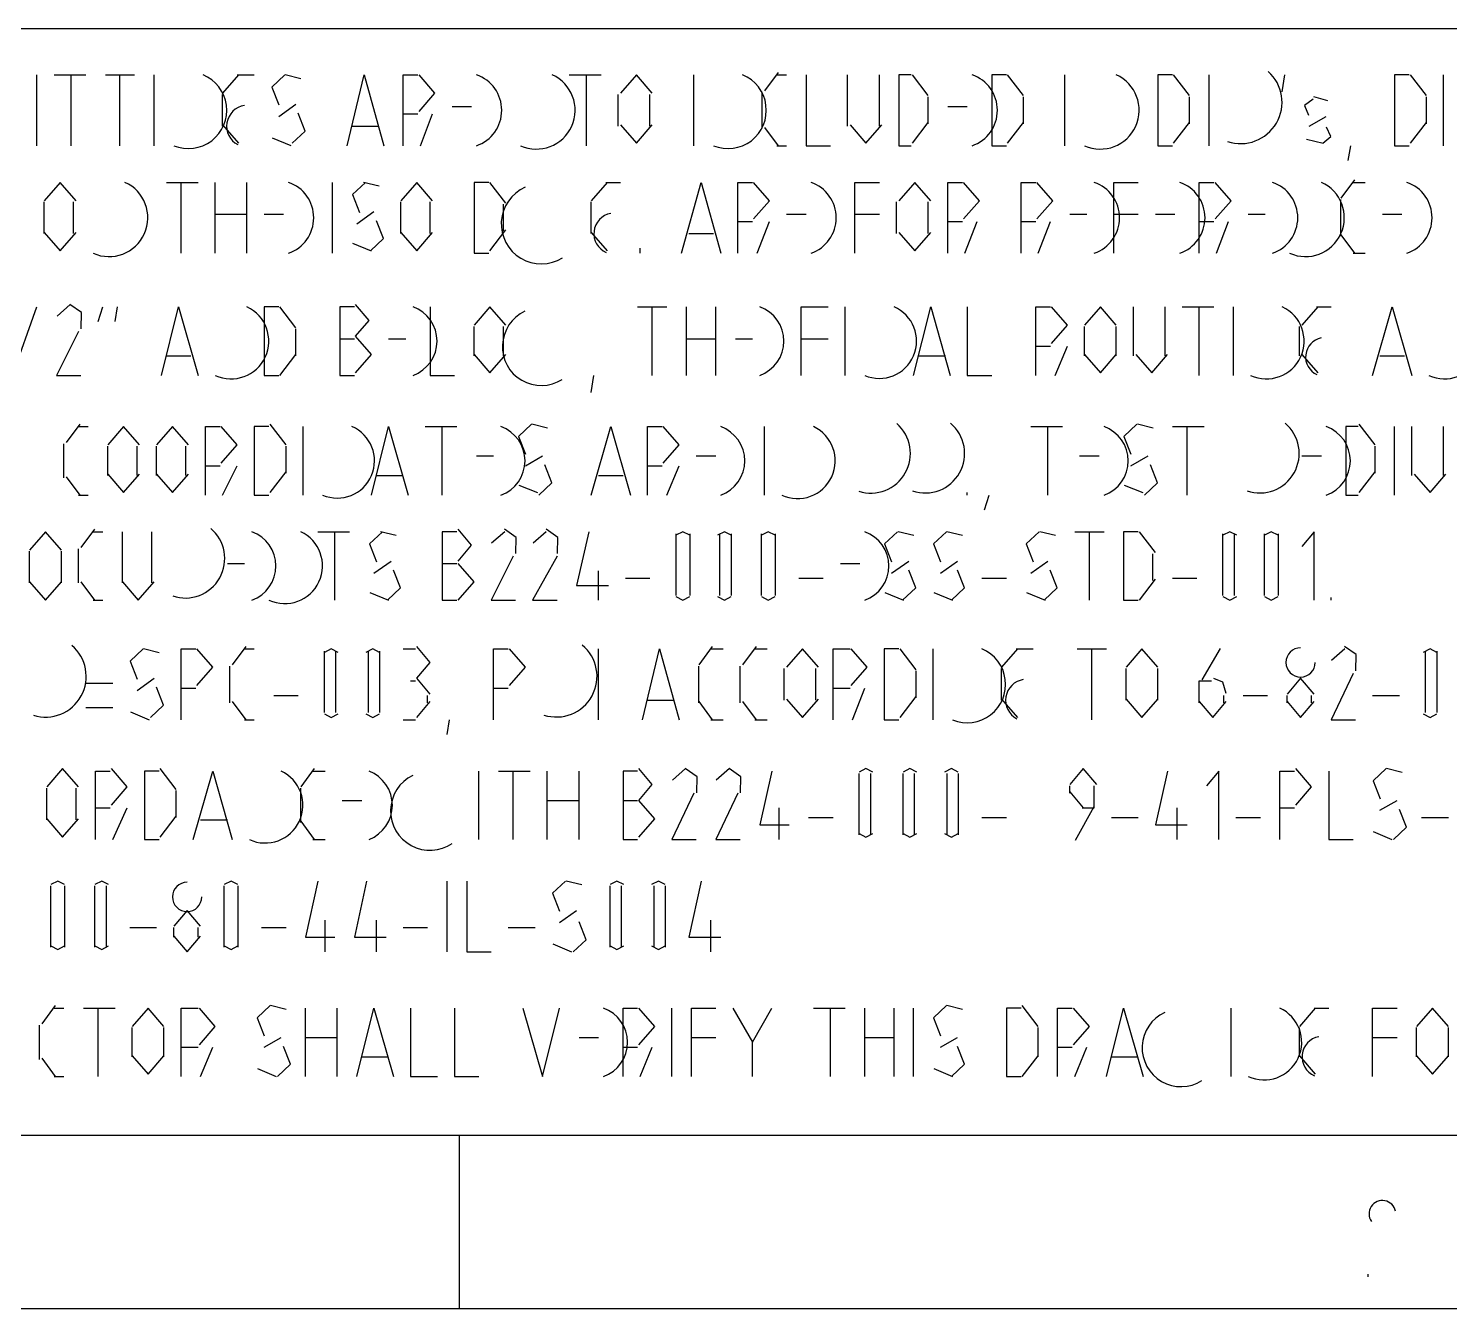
# Model space of a CAD drawing. Header units: millimetres. Extents: x 35 to 1147, y 31 to 824.
# Drawn here: x 118.7 to 188.5, y 31 to 93.9 of the extents above; entities that cross this region are included whole.
import ezdxf

# ---------------------------------------------------------------- set-up
doc = ezdxf.new("R2010")
doc.units = ezdxf.units.MM
for name, color, linetype in [('ARCS', 4, 'Continuous'), ('CURVES', 6, 'Continuous'), ('LINES', 7, 'Continuous'), ('RECTANGLES', 3, 'Continuous')]:
    doc.layers.add(name, color=color, linetype=linetype)

msp = doc.modelspace()

# ---------------------------------------------------------------- linework, layer by layer
at = {"layer": 'ARCS'}
for centre, radius, start, end in [((126.52, 89.86), 1.883, 247.52057, 67.52057), ((140.08, 89.86), 1.841, 289.02561, 70.97439), ((143.62, 89.86), 1.907, 245.85446, 65.85446), ((153.04, 89.86), 1.883, 247.52057, 67.52057), ((164.44, 89.86), 1.841, 289.02561, 70.97439), ((171.34, 89.86), 1.907, 245.85446, 65.85446), ((178.24, 90.25), 2.027, 251.3233, 48.36646), ((129.43, 89.08), 1.029, 98.88066, 242.02053), ((122.62, 84.58), 1.907, 245.85446, 65.85446), ((130.84, 84.58), 1.841, 289.02561, 70.97439), ((143.86, 84.28), 1.964, 113.80594, 302.00538), ((156.52, 84.58), 1.841, 289.02561, 70.97439), ((170.44, 84.58), 1.841, 289.02561, 70.97439), ((174.64, 84.58), 1.841, 289.02561, 70.97439), ((179.2, 84.58), 1.841, 289.02561, 70.97439), ((181.42, 84.58), 1.907, 245.85446, 65.85446), ((185.8, 84.58), 1.841, 289.02561, 70.97439), ((147.46, 83.8), 1.012, 100.61966, 246.37062), ((128.62, 78.52), 1.852, 245.09523, 65.09523), ((136.96, 78.52), 1.784, 289.65382, 70.34618), ((143.86, 78.25), 1.91, 114.77514, 302.55), ((154, 78.52), 1.784, 289.65382, 70.34618), ((160.48, 78.52), 1.828, 246.80141, 66.80141), ((179.5, 78.52), 1.852, 245.09523, 65.09523), ((188.26, 78.52), 1.852, 245.09523, 65.09523), ((182.38, 77.74), 0.956, 101.30993, 244.98311), ((133.84, 72.64), 1.828, 246.80141, 66.80141), ((141.28, 72.64), 1.784, 289.65382, 70.34618), ((152.08, 72.64), 1.784, 289.65382, 70.34618), ((156.46, 72.64), 1.852, 245.09523, 65.09523), ((160.06, 73), 1.944, 252.07208, 49.18492), ((162.73, 73), 1.939, 251.31265, 49.93922), ((170.92, 72.64), 1.784, 289.65382, 70.34618), ((179.17, 73), 1.939, 251.31265, 49.93922), ((181.84, 72.64), 1.784, 289.65382, 70.34618), ((126.37, 67.84), 1.939, 251.31265, 49.93922), ((129.04, 67.48), 1.784, 289.65382, 70.34618), ((131.26, 67.48), 1.852, 245.09523, 65.09523), ((159.16, 67.48), 1.784, 289.65382, 70.34618), ((119.5, 62.05), 1.998, 252.78393, 49.82077), ((144.61, 62.05), 1.993, 252.0506, 50.5722), ((164.8, 61.66), 1.883, 247.52057, 67.52057), ((181.18, 62.74), 0.72, 90, 0), ((167.71, 60.88), 1.029, 98.88066, 242.02053), ((130.3, 55.72), 1.852, 245.09523, 65.09523), ((134.74, 55.72), 1.805, 291.44774, 68.55226), ((138.4, 55.45), 1.94, 116.21138, 304.24903), ((126.46, 51.22), 0.72, 90, 0), ((146.32, 44.08), 1.784, 289.65382, 70.34618), ((175.3, 43.81), 1.91, 114.77514, 302.55), ((179.38, 44.08), 1.852, 245.09523, 65.09523), ((182.26, 43.36), 1.012, 100.61966, 246.37062), ((185.2, 35.65), 0.659, 11.76829, 214.50852), ((185.62, 32.62), 1.142, 176.63354, 182.72631)]:
    msp.add_arc(centre, radius, start, end, dxfattribs=at)
at = {"layer": 'CURVES'}
for p, q in [((128.98, 91.6), (128.2, 90.7)), ((131.257, 91.6), (130.618, 91)), ((132.05, 91.41), (131.279, 91.6)), ((134.32, 88.12), (135.16, 91.6)), ((135.16, 91.6), (136.12, 88.12)), ((137.08, 88.12), (137.08, 91.6)), ((137.08, 91.6), (137.8, 91.6)), ((138.64, 90.7), (137.86, 91.6)), ((148.54, 91.6), (147.76, 90.7)), ((149.32, 90.7), (148.54, 91.6)), ((155.5, 91.72), (154.84, 90.82)), ((156.88, 91.6), (156.88, 88.12)), ((162.04, 91.6), (161.44, 91.6)), ((161.44, 91.6), (161.44, 88.12)), ((162.88, 90.58), (162.1, 91.6)), ((166.72, 91.6), (166, 91.6)), ((166, 91.6), (166, 88.12)), ((167.56, 90.58), (166.78, 91.6)), ((174.88, 91.6), (174.16, 91.6)), ((174.16, 91.6), (174.16, 88.12)), ((175.72, 90.58), (174.94, 91.6)), ((186.52, 91.6), (185.8, 91.6)), ((185.8, 91.6), (185.8, 88.12)), ((187.36, 90.58), (186.58, 91.6)), ((130.618, 91), (130.962, 90.124)), ((137.86, 89.8), (138.64, 90.7)), ((181.802, 90.399), (181.377, 90.099)), ((181.377, 90.099), (181.569, 89.617)), ((182.516, 90.329), (181.836, 90.519)), ((132.262, 88.84), (131.918, 89.716)), ((128.2, 89.14), (128.98, 88.24)), ((131.623, 88.24), (132.262, 88.84)), ((147.76, 89.14), (148.54, 88.24)), ((148.54, 88.24), (149.32, 89.14)), ((154.84, 89.02), (155.5, 88.12)), ((159.04, 89.14), (159.82, 88.24)), ((159.82, 88.24), (160.6, 89.14)), ((162.1, 88.24), (162.88, 89.26)), ((166.78, 88.24), (167.56, 89.26)), ((174.94, 88.24), (175.72, 89.26)), ((182.669, 88.565), (182.448, 89.036)), ((186.58, 88.24), (187.36, 89.26)), ((130.633, 88.512), (131.55, 88.122)), ((156.88, 88.12), (158.08, 88.12)), ((181.472, 88.435), (182.292, 88.25)), ((182.264, 88.24), (182.669, 88.565)), ((120.22, 86.32), (119.44, 85.42)), ((121, 85.42), (120.22, 86.32)), ((135.217, 86.32), (134.578, 85.72)), ((135.89, 86.13), (135.119, 86.32)), ((137.74, 86.32), (136.96, 85.42)), ((138.52, 85.42), (137.74, 86.32)), ((141.28, 86.32), (140.56, 86.32)), ((140.56, 86.32), (140.56, 82.84)), ((142.12, 85.3), (141.34, 86.32)), ((147.1, 86.32), (146.32, 85.42)), ((150.76, 82.84), (151.72, 86.32)), ((151.72, 86.32), (152.68, 82.84)), ((153.52, 82.84), (153.52, 86.32)), ((153.52, 86.32), (154.24, 86.32)), ((155.08, 85.42), (154.3, 86.32)), ((159.28, 82.84), (159.28, 86.32)), ((159.28, 86.32), (160.48, 86.32)), ((162.22, 86.32), (161.44, 85.42)), ((163, 85.42), (162.22, 86.32)), ((163.84, 82.84), (163.84, 86.32)), ((163.84, 86.32), (164.56, 86.32)), ((165.4, 85.42), (164.62, 86.32)), ((167.44, 82.84), (167.44, 86.32)), ((167.44, 86.32), (168.16, 86.32)), ((169, 85.42), (168.22, 86.32)), ((172, 82.84), (172, 86.32)), ((172, 86.32), (173.2, 86.32)), ((176.2, 82.84), (176.2, 86.32)), ((176.2, 86.32), (176.92, 86.32)), ((177.76, 85.42), (176.98, 86.32)), ((183.82, 86.44), (183.16, 85.54)), ((134.578, 85.72), (134.922, 84.844)), ((154.3, 84.52), (155.08, 85.42)), ((164.62, 84.52), (165.4, 85.42)), ((168.22, 84.52), (169, 85.42)), ((176.98, 84.52), (177.76, 85.42)), ((119.44, 83.86), (120.22, 82.96)), ((120.22, 82.96), (121, 83.86)), ((136.102, 83.56), (135.758, 84.436)), ((136.96, 83.86), (137.74, 82.96)), ((137.74, 82.96), (138.52, 83.86)), ((141.34, 82.96), (142.12, 83.98)), ((146.32, 83.86), (147.1, 82.96)), ((161.44, 83.86), (162.22, 82.96)), ((162.22, 82.96), (163, 83.86)), ((134.593, 83.331), (135.51, 82.962)), ((135.463, 82.96), (136.102, 83.56)), ((183.16, 83.74), (183.82, 82.84)), ((120.706, 80.32), (120.065, 79.751)), ((121.276, 79.92), (120.697, 80.32)), ((135.4, 79.54), (134.74, 80.32)), ((121.26, 79.127), (121.276, 79.92)), ((125.2, 76.84), (126.04, 80.2)), ((126.04, 80.2), (127, 76.84)), ((130.96, 80.2), (130.24, 80.2)), ((130.24, 80.2), (130.24, 76.84)), ((131.8, 79.18), (131.02, 80.2)), ((134.68, 80.2), (133.96, 80.2)), ((133.96, 80.2), (133.96, 76.84)), ((138.4, 80.2), (138.4, 76.84)), ((141.34, 80.2), (140.56, 79.3)), ((142.12, 79.3), (141.34, 80.2)), ((156.64, 76.84), (156.64, 80.2)), ((156.64, 80.2), (157.96, 80.2)), ((162.16, 76.84), (163, 80.2)), ((163, 80.2), (163.96, 76.84)), ((164.8, 80.2), (164.8, 76.84)), ((168.16, 76.84), (168.16, 80.2)), ((168.16, 80.2), (168.88, 80.2)), ((169.72, 79.3), (168.94, 80.2)), ((171.34, 80.2), (170.56, 79.3)), ((172.12, 79.3), (171.34, 80.2)), ((182.02, 80.2), (181.24, 79.3)), ((184.72, 76.84), (185.68, 80.2)), ((185.68, 80.2), (186.64, 76.84)), ((121.12, 79), (120.04, 76.84)), ((134.74, 78.76), (135.4, 79.54)), ((168.94, 78.4), (169.72, 79.3)), ((135.52, 77.86), (134.74, 78.76)), ((131.02, 76.84), (131.8, 77.86)), ((134.74, 76.96), (135.52, 77.86)), ((140.56, 77.86), (141.34, 76.96)), ((141.34, 76.96), (142.12, 77.86)), ((170.56, 77.86), (171.34, 76.96)), ((171.34, 76.96), (172.12, 77.86)), ((173.08, 77.86), (173.86, 76.96)), ((173.86, 76.96), (174.64, 77.86)), ((181.24, 77.86), (182.02, 76.96)), ((120.04, 76.84), (121.24, 76.84)), ((138.4, 76.84), (139.6, 76.84)), ((164.8, 76.84), (166, 76.84)), ((121.18, 74.44), (120.52, 73.54)), ((123.34, 74.32), (122.56, 73.42)), ((124.12, 73.42), (123.34, 74.32)), ((125.74, 74.32), (124.96, 73.42)), ((126.52, 73.42), (125.74, 74.32)), ((127.36, 70.96), (127.36, 74.32)), ((127.36, 74.32), (128.08, 74.32)), ((128.92, 73.42), (128.14, 74.32)), ((130.48, 74.32), (129.76, 74.32)), ((129.76, 74.32), (129.76, 70.96)), ((131.32, 73.42), (130.54, 74.44)), ((135.52, 70.96), (136.36, 74.32)), ((136.36, 74.32), (137.32, 70.96)), ((143.377, 74.44), (142.738, 73.84)), ((144.17, 74.25), (143.399, 74.44)), ((146.32, 70.96), (147.28, 74.32)), ((147.28, 74.32), (148.24, 70.96)), ((149.08, 70.96), (149.08, 74.32)), ((149.08, 74.32), (149.8, 74.32)), ((150.64, 73.42), (149.86, 74.32)), ((173.137, 74.44), (172.498, 73.84)), ((173.93, 74.25), (173.159, 74.44)), ((184, 74.32), (183.4, 74.32)), ((183.4, 74.32), (183.4, 70.96)), ((184.84, 73.42), (184.06, 74.44)), ((128.14, 72.52), (128.92, 73.42)), ((142.738, 73.84), (143.082, 72.964)), ((149.86, 72.52), (150.64, 73.42)), ((172.498, 73.84), (172.842, 72.964)), ((122.56, 71.98), (123.34, 71.08)), ((123.34, 71.08), (124.12, 71.98)), ((124.96, 71.98), (125.74, 71.08)), ((125.74, 71.08), (126.52, 71.98)), ((130.54, 71.08), (131.32, 72.1)), ((144.382, 71.56), (144.038, 72.436)), ((174.142, 71.56), (173.798, 72.436)), ((184.06, 71.08), (184.84, 72.1)), ((186.76, 71.98), (187.54, 71.08)), ((187.54, 71.08), (188.32, 71.98)), ((120.52, 71.86), (121.18, 70.96)), ((142.753, 71.451), (143.67, 71.082)), ((143.743, 70.96), (144.382, 71.56)), ((172.513, 71.451), (173.43, 71.082)), ((173.503, 70.96), (174.142, 71.56)), ((119.5, 69.16), (118.72, 68.26)), ((120.28, 68.26), (119.5, 69.16)), ((121.9, 69.28), (121.24, 68.38)), ((136.057, 69.16), (135.418, 68.56)), ((136.73, 68.97), (135.959, 69.16)), ((139.72, 69.16), (139, 69.16)), ((139, 69.16), (139, 65.8)), ((140.44, 68.5), (139.78, 69.28)), ((142.066, 69.16), (141.425, 68.591)), ((142.636, 68.88), (142.057, 69.28)), ((144.106, 69.16), (143.465, 68.591)), ((144.676, 68.88), (144.097, 69.28)), ((146.2, 69.16), (145.6, 66.52)), ((150.82, 69.16), (150.482, 68.99)), ((151.158, 68.99), (150.82, 69.16)), ((152.86, 69.16), (152.522, 68.99)), ((153.198, 68.99), (152.86, 69.16)), ((155.02, 69.16), (154.682, 68.99)), ((155.358, 68.99), (155.02, 69.16)), ((161.377, 69.16), (160.738, 68.56)), ((162.17, 68.97), (161.399, 69.16)), ((163.777, 69.16), (163.138, 68.56)), ((164.57, 68.97), (163.799, 69.16)), ((168.337, 69.16), (167.698, 68.56)), ((169.13, 68.97), (168.359, 69.16)), ((173.2, 69.16), (172.48, 69.16)), ((172.48, 69.16), (172.48, 65.8)), ((174.04, 68.14), (173.26, 69.16)), ((177.7, 69.16), (177.362, 68.99)), ((178.038, 68.99), (177.7, 69.16)), ((179.74, 69.16), (179.402, 68.99)), ((180.078, 68.99), (179.74, 69.16)), ((181.84, 69.16), (181.24, 68.44)), ((181.84, 65.8), (181.84, 69.16)), ((135.418, 68.56), (135.762, 67.684)), ((139.78, 67.72), (140.44, 68.5)), ((142.62, 68.087), (142.636, 68.88)), ((144.66, 68.087), (144.676, 68.88)), ((150.468, 69.047), (150.468, 66.033)), ((151.172, 66.033), (151.172, 69.047)), ((152.628, 69.047), (152.628, 66.033)), ((153.212, 66.033), (153.212, 69.047)), ((154.668, 69.047), (154.668, 66.033)), ((155.372, 66.033), (155.372, 69.047)), ((160.738, 68.56), (161.082, 67.684)), ((163.138, 68.56), (163.482, 67.684)), ((167.698, 68.56), (168.042, 67.684)), ((177.348, 69.047), (177.348, 66.033)), ((177.932, 66.033), (177.932, 69.047)), ((179.388, 69.047), (179.388, 66.033)), ((180.092, 66.033), (180.092, 69.047)), ((142.48, 67.96), (141.4, 65.8)), ((144.64, 67.96), (143.44, 65.8)), ((136.942, 66.4), (136.598, 67.276)), ((140.56, 66.7), (139.78, 67.6)), ((162.262, 66.4), (161.918, 67.276)), ((164.662, 66.4), (164.318, 67.276)), ((169.222, 66.4), (168.878, 67.276)), ((118.72, 66.7), (119.5, 65.8)), ((119.5, 65.8), (120.28, 66.7)), ((121.24, 66.7), (121.9, 65.8)), ((123.28, 66.7), (124.06, 65.8)), ((124.06, 65.8), (124.84, 66.7)), ((136.303, 65.8), (136.942, 66.4)), ((139.78, 65.8), (140.56, 66.7)), ((145.6, 66.52), (147.16, 66.52)), ((161.623, 65.8), (162.262, 66.4)), ((164.023, 65.8), (164.662, 66.4)), ((168.583, 65.8), (169.222, 66.4)), ((173.26, 65.8), (174.04, 66.82)), ((135.433, 66.171), (136.35, 65.802)), ((141.4, 65.8), (142.6, 65.8)), ((143.44, 65.8), (144.64, 65.8)), ((150.482, 65.97), (150.82, 65.8)), ((150.82, 65.8), (151.158, 65.97)), ((152.522, 65.97), (152.86, 65.8)), ((152.86, 65.8), (153.198, 65.97)), ((154.682, 65.97), (155.02, 65.8)), ((155.02, 65.8), (155.358, 65.97)), ((160.753, 66.171), (161.67, 65.802)), ((163.153, 66.171), (164.07, 65.802)), ((167.713, 66.171), (168.63, 65.802)), ((177.362, 65.97), (177.7, 65.8)), ((177.7, 65.8), (178.038, 65.97)), ((179.402, 65.97), (179.74, 65.8)), ((179.74, 65.8), (180.078, 65.97)), ((124.297, 63.4), (123.658, 62.8)), ((125.09, 63.21), (124.319, 63.4)), ((126.16, 59.92), (126.16, 63.4)), ((126.16, 63.4), (126.88, 63.4)), ((127.72, 62.5), (126.94, 63.4)), ((129.34, 63.52), (128.68, 62.62)), ((133.188, 63.287), (133.188, 60.273)), ((133.54, 63.4), (133.202, 63.23)), ((133.878, 63.23), (133.54, 63.4)), ((133.772, 60.273), (133.772, 63.287)), ((135.58, 63.4), (135.242, 63.23)), ((135.348, 63.287), (135.348, 60.273)), ((135.918, 63.23), (135.58, 63.4)), ((135.932, 60.273), (135.932, 63.287)), ((138.4, 62.74), (137.74, 63.52)), ((141.52, 59.92), (141.52, 63.4)), ((141.52, 63.4), (142.24, 63.4)), ((143.08, 62.5), (142.3, 63.4)), ((148.84, 59.92), (149.68, 63.4)), ((149.68, 63.4), (150.64, 59.92)), ((152.26, 63.52), (151.6, 62.62)), ((154.42, 63.52), (153.76, 62.62)), ((156.7, 63.4), (155.92, 62.5)), ((157.48, 62.5), (156.7, 63.4)), ((158.2, 59.92), (158.2, 63.4)), ((158.2, 63.4), (159.04, 63.4)), ((159.88, 62.5), (159.1, 63.4)), ((161.44, 63.4), (160.72, 63.4)), ((160.72, 63.4), (160.72, 59.92)), ((162.28, 62.38), (161.5, 63.4)), ((167.26, 63.4), (166.48, 62.5)), ((173.38, 63.4), (172.6, 62.5)), ((174.16, 62.5), (173.38, 63.4)), ((177.232, 63.417), (176.323, 61.888)), ((183.346, 63.4), (182.705, 62.831)), ((183.916, 63.12), (183.337, 63.52)), ((183.9, 62.327), (183.916, 63.12)), ((187.54, 63.4), (187.202, 63.23)), ((187.308, 63.287), (187.308, 60.273)), ((187.878, 63.23), (187.54, 63.4)), ((187.892, 60.273), (187.892, 63.287)), ((123.658, 62.8), (124.002, 61.924)), ((126.94, 61.6), (127.72, 62.5)), ((137.74, 61.96), (138.4, 62.74)), ((142.3, 61.6), (143.08, 62.5)), ((159.1, 61.6), (159.88, 62.5)), ((183.76, 62.2), (182.68, 59.92)), ((125.302, 60.64), (124.958, 61.516)), ((138.4, 61.18), (137.74, 61.96)), ((177.362, 61.767), (176.907, 61.954)), ((177.515, 61.211), (177.362, 61.767)), ((181.18, 61.96), (180.52, 61.18)), ((181.84, 61.18), (181.18, 61.96)), ((128.68, 60.82), (129.34, 59.92)), ((137.74, 60.04), (138.4, 60.82)), ((151.6, 60.82), (152.26, 59.92)), ((153.76, 60.82), (154.42, 59.92)), ((155.92, 60.94), (156.7, 60.04)), ((156.7, 60.04), (157.48, 60.94)), ((161.5, 60.04), (162.28, 61.06)), ((166.48, 60.94), (167.26, 60.04)), ((172.6, 60.94), (173.38, 60.04)), ((173.38, 60.04), (174.16, 60.94)), ((176.2, 60.82), (176.86, 60.04)), ((176.86, 60.04), (177.52, 60.82)), ((180.52, 60.82), (181.18, 60.04)), ((181.18, 60.04), (181.84, 60.82)), ((123.673, 60.312), (124.59, 59.922)), ((124.663, 60.04), (125.302, 60.64)), ((133.202, 60.21), (133.54, 60.04)), ((133.54, 60.04), (133.878, 60.21)), ((135.242, 60.21), (135.58, 60.04)), ((135.58, 60.04), (135.918, 60.21)), ((187.202, 60.21), (187.54, 60.04)), ((187.54, 60.04), (187.878, 60.21)), ((182.68, 59.92), (183.88, 59.92)), ((120.34, 57.52), (119.56, 56.62)), ((121.12, 56.62), (120.34, 57.52)), ((121.96, 54.04), (121.96, 57.4)), ((121.96, 57.4), (122.68, 57.4)), ((123.52, 56.62), (122.74, 57.52)), ((125.08, 57.4), (124.36, 57.4)), ((124.36, 57.4), (124.36, 54.04)), ((125.92, 56.5), (125.14, 57.52)), ((126.76, 54.04), (127.72, 57.4)), ((127.72, 57.4), (128.68, 54.04)), ((132.7, 57.52), (132.04, 56.62)), ((148.6, 57.4), (147.88, 57.4)), ((147.88, 57.4), (147.88, 54.04)), ((149.32, 56.74), (148.66, 57.52)), ((150.946, 57.52), (150.305, 56.951)), ((151.516, 57.12), (150.937, 57.52)), ((153.106, 57.52), (152.465, 56.951)), ((153.676, 57.12), (153.097, 57.52)), ((155.2, 57.4), (154.6, 54.76)), ((159.468, 57.287), (159.468, 54.273)), ((159.82, 57.52), (159.482, 57.35)), ((160.158, 57.35), (159.82, 57.52)), ((160.052, 54.273), (160.052, 57.287)), ((161.628, 57.287), (161.628, 54.273)), ((161.98, 57.52), (161.642, 57.35)), ((162.318, 57.35), (161.98, 57.52)), ((162.212, 54.273), (162.212, 57.287)), ((164.02, 57.52), (163.682, 57.35)), ((163.788, 57.287), (163.788, 54.273)), ((164.358, 57.35), (164.02, 57.52)), ((164.372, 54.273), (164.372, 57.287)), ((170.5, 57.52), (169.84, 56.74)), ((171.16, 56.74), (170.5, 57.52)), ((174.64, 57.4), (174.04, 54.76)), ((177.16, 57.4), (176.56, 56.68)), ((177.16, 54.04), (177.16, 57.4)), ((180.16, 54.04), (180.16, 57.4)), ((180.16, 57.4), (180.88, 57.4)), ((181.72, 56.62), (180.94, 57.52)), ((182.56, 57.4), (182.56, 54.04)), ((185.377, 57.52), (184.738, 56.92)), ((186.17, 57.33), (185.399, 57.52)), ((122.74, 55.72), (123.52, 56.62)), ((148.66, 55.96), (149.32, 56.74)), ((151.5, 56.327), (151.516, 57.12)), ((153.66, 56.327), (153.676, 57.12)), ((180.94, 55.72), (181.72, 56.62)), ((184.738, 56.92), (185.082, 56.044)), ((149.44, 55.06), (148.66, 55.96)), ((151.36, 56.32), (150.28, 54.04)), ((153.52, 56.32), (152.44, 54.04)), ((169.84, 56.38), (170.5, 55.6)), ((125.14, 54.16), (125.92, 55.18)), ((170.109, 54.015), (171.04, 55.66)), ((186.382, 54.64), (186.038, 55.516)), ((119.56, 55.06), (120.34, 54.16)), ((120.34, 54.16), (121.12, 55.06)), ((132.04, 54.94), (132.7, 54.04)), ((148.66, 54.16), (149.44, 55.06)), ((154.6, 54.76), (156.04, 54.76)), ((174.04, 54.76), (175.6, 54.76)), ((185.743, 54.04), (186.382, 54.64)), ((150.28, 54.04), (151.48, 54.04)), ((152.44, 54.04), (153.64, 54.04)), ((159.482, 54.33), (159.82, 54.16)), ((159.82, 54.16), (160.158, 54.33)), ((161.642, 54.33), (161.98, 54.16)), ((161.98, 54.16), (162.318, 54.33)), ((163.682, 54.33), (164.02, 54.16)), ((164.02, 54.16), (164.358, 54.33)), ((182.56, 54.04), (183.76, 54.04)), ((184.753, 54.432), (185.67, 54.042)), ((119.748, 51.767), (119.748, 48.753)), ((120.1, 52), (119.762, 51.83)), ((120.438, 51.83), (120.1, 52)), ((120.452, 48.753), (120.452, 51.767)), ((121.908, 51.767), (121.908, 48.753)), ((122.26, 52), (121.922, 51.83)), ((122.598, 51.83), (122.26, 52)), ((122.492, 48.753), (122.492, 51.767)), ((128.268, 51.767), (128.268, 48.753)), ((128.62, 52), (128.282, 51.83)), ((128.958, 51.83), (128.62, 52)), ((128.972, 48.753), (128.972, 51.767)), ((132.88, 52), (132.28, 49.24)), ((135.28, 52), (134.68, 49.24)), ((140.2, 52), (140.2, 48.52)), ((145.057, 52), (144.418, 51.4)), ((145.85, 51.81), (145.079, 52)), ((147.228, 51.767), (147.228, 48.753)), ((147.58, 52), (147.242, 51.83)), ((147.918, 51.83), (147.58, 52)), ((147.812, 48.753), (147.812, 51.767)), ((149.62, 52), (149.282, 51.83)), ((149.388, 51.767), (149.388, 48.753)), ((149.958, 51.83), (149.62, 52)), ((149.972, 48.753), (149.972, 51.767)), ((151.72, 52), (151.12, 49.24)), ((144.418, 51.4), (144.762, 50.524)), ((126.46, 50.56), (125.8, 49.78)), ((127.12, 49.78), (126.46, 50.56)), ((146.062, 49.12), (145.718, 49.996)), ((125.8, 49.3), (126.46, 48.52)), ((126.46, 48.52), (127.12, 49.3)), ((132.28, 49.24), (133.72, 49.24)), ((134.68, 49.24), (136.24, 49.24)), ((144.433, 48.912), (145.35, 48.522)), ((145.423, 48.52), (146.062, 49.12)), ((151.12, 49.24), (152.68, 49.24)), ((119.762, 48.81), (120.1, 48.64)), ((120.1, 48.64), (120.438, 48.81)), ((121.922, 48.81), (122.26, 48.64)), ((122.26, 48.64), (122.598, 48.81)), ((128.282, 48.81), (128.62, 48.64)), ((128.62, 48.64), (128.958, 48.81)), ((140.2, 48.52), (141.4, 48.52)), ((147.242, 48.81), (147.58, 48.64)), ((147.58, 48.64), (147.918, 48.81)), ((149.282, 48.81), (149.62, 48.64)), ((149.62, 48.64), (149.958, 48.81)), ((119.98, 45.88), (119.32, 44.98)), ((124.54, 45.76), (123.76, 44.86)), ((125.32, 44.86), (124.54, 45.76)), ((126.16, 42.4), (126.16, 45.76)), ((126.16, 45.76), (127, 45.76)), ((127.84, 44.86), (127.06, 45.76)), ((130.537, 45.88), (129.898, 45.28)), ((131.33, 45.69), (130.559, 45.88)), ((134.8, 42.4), (135.64, 45.76)), ((135.64, 45.76), (136.6, 42.4)), ((137.44, 45.76), (137.44, 42.4)), ((139.6, 45.76), (139.6, 42.4)), ((142.96, 45.76), (143.92, 42.4)), ((143.92, 42.4), (144.76, 45.76)), ((147.88, 42.4), (147.88, 45.76)), ((147.88, 45.76), (148.6, 45.76)), ((149.44, 44.86), (148.66, 45.76)), ((151.24, 42.4), (151.24, 45.76)), ((151.24, 45.76), (152.44, 45.76)), ((153.28, 45.76), (154.24, 44.08)), ((154.24, 44.08), (155.2, 45.76)), ((163.777, 45.88), (163.138, 45.28)), ((164.57, 45.69), (163.799, 45.88)), ((167.44, 45.76), (166.72, 45.76)), ((166.72, 45.76), (166.72, 42.4)), ((168.28, 44.86), (167.5, 45.88)), ((169.24, 42.4), (169.24, 45.76)), ((169.24, 45.76), (169.96, 45.76)), ((170.8, 44.86), (170.02, 45.76)), ((171.64, 42.4), (172.48, 45.76)), ((172.48, 45.76), (173.44, 42.4)), ((181.9, 45.76), (181.12, 44.86)), ((184.72, 42.4), (184.72, 45.76)), ((184.72, 45.76), (185.92, 45.76)), ((187.66, 45.76), (186.88, 44.86)), ((188.44, 44.86), (187.66, 45.76)), ((127.06, 43.96), (127.84, 44.86)), ((129.898, 45.28), (130.242, 44.404)), ((148.66, 43.96), (149.44, 44.86)), ((163.138, 45.28), (163.482, 44.404)), ((170.02, 43.96), (170.8, 44.86)), ((123.76, 43.42), (124.54, 42.52)), ((124.54, 42.52), (125.32, 43.42)), ((131.542, 43), (131.198, 43.876)), ((164.662, 43), (164.318, 43.876)), ((167.5, 42.4), (168.28, 43.42)), ((181.12, 43.42), (181.9, 42.52)), ((186.88, 43.42), (187.66, 42.52)), ((187.66, 42.52), (188.44, 43.42)), ((119.32, 43.3), (119.98, 42.4)), ((129.913, 42.792), (130.83, 42.402)), ((130.903, 42.4), (131.542, 43)), ((163.153, 42.792), (164.07, 42.402)), ((164.023, 42.4), (164.662, 43)), ((137.44, 42.4), (138.76, 42.4)), ((139.6, 42.4), (140.8, 42.4))]:
    msp.add_line(p, q, dxfattribs=at)
at = {"layer": 'LINES'}
for p, q in [((52.24, 93.88), (1137.16, 93.88)), ((119.08, 88.12), (119.08, 91.6)), ((119.92, 91.6), (121.48, 91.6)), ((120.76, 88.12), (120.76, 91.6)), ((122.44, 91.6), (123.88, 91.6)), ((123.16, 88.12), (123.16, 91.6)), ((124.84, 88.12), (124.84, 91.6)), ((128.92, 91.6), (129.76, 91.6)), ((145.24, 91.6), (146.8, 91.6)), ((146.08, 88.12), (146.08, 91.6)), ((151.36, 88.12), (151.36, 91.6)), ((155.44, 91.6), (155.92, 91.6)), ((158.92, 89.08), (158.92, 91.6)), ((160.48, 89.08), (160.48, 91.6)), ((169.6, 88.12), (169.6, 91.6)), ((176.68, 88.12), (176.68, 91.6)), ((180.28, 90.76), (180.4, 91.6)), ((188.2, 88.12), (188.2, 91.6)), ((128.2, 89.08), (128.2, 90.64)), ((130.96, 89.56), (131.8, 90.16)), ((147.64, 89.08), (147.64, 90.64)), ((149.2, 89.08), (149.2, 90.64)), ((154.72, 88.96), (154.72, 90.76)), ((162.88, 89.2), (162.88, 90.52)), ((167.56, 89.2), (167.56, 90.52)), ((175.72, 89.2), (175.72, 90.52)), ((187.36, 89.2), (187.36, 90.52)), ((137.08, 89.68), (137.8, 89.68)), ((137.92, 88.12), (138.52, 89.68)), ((139.48, 90.04), (140.44, 90.04)), ((163.84, 90.04), (164.8, 90.04)), ((181.6, 89.08), (182.44, 89.56)), ((134.56, 89.08), (135.88, 89.08)), ((155.44, 88.12), (155.92, 88.12)), ((161.44, 88.12), (162.04, 88.12)), ((166, 88.12), (166.72, 88.12)), ((174.16, 88.12), (174.88, 88.12)), ((183.52, 87.4), (183.64, 88.12)), ((185.8, 88.12), (186.52, 88.12)), ((125.44, 86.32), (127, 86.32)), ((126.16, 82.84), (126.16, 86.32)), ((127.84, 82.84), (127.84, 86.32)), ((129.4, 82.84), (129.4, 86.32)), ((133.6, 82.84), (133.6, 86.32)), ((147.04, 86.32), (147.76, 86.32)), ((183.76, 86.32), (184.36, 86.32)), ((119.44, 83.8), (119.44, 85.36)), ((120.88, 83.8), (120.88, 85.36)), ((136.96, 83.8), (136.96, 85.36)), ((138.4, 83.8), (138.4, 85.36)), ((142, 83.92), (142, 85.24)), ((146.32, 83.8), (146.32, 85.36)), ((161.32, 83.8), (161.32, 85.36)), ((162.88, 83.8), (162.88, 85.36)), ((183.16, 83.68), (183.16, 85.48)), ((127.84, 84.76), (129.4, 84.76)), ((130.24, 84.76), (131.2, 84.76)), ((134.8, 84.28), (135.64, 84.88)), ((155.92, 84.76), (156.88, 84.76)), ((159.28, 84.76), (160.48, 84.76)), ((169.84, 84.76), (170.68, 84.76)), ((172, 84.76), (173.2, 84.76)), ((174.04, 84.76), (175, 84.76)), ((178.6, 84.76), (179.44, 84.76)), ((185.2, 84.76), (186.16, 84.76)), ((153.52, 84.4), (154.24, 84.4)), ((154.48, 82.84), (155.08, 84.4)), ((163.84, 84.4), (164.56, 84.4)), ((164.68, 82.84), (165.28, 84.4)), ((167.44, 84.4), (168.16, 84.4)), ((168.28, 82.84), (168.88, 84.4)), ((176.2, 84.4), (176.92, 84.4)), ((177.04, 82.84), (177.64, 84.4)), ((151.12, 83.8), (152.32, 83.8)), ((140.56, 82.84), (141.28, 82.84)), ((148.72, 82.84), (148.72, 83.08)), ((183.76, 82.84), (184.36, 82.84)), ((117.88, 76.84), (119.08, 80.2)), ((122.08, 79.48), (122.32, 80.2)), ((122.92, 79.48), (123.04, 80.2)), ((148.6, 80.2), (150.04, 80.2)), ((149.32, 76.84), (149.32, 80.2)), ((151, 76.84), (151, 80.2)), ((152.44, 76.84), (152.44, 80.2)), ((158.8, 76.84), (158.8, 80.2)), ((172.96, 77.8), (172.96, 80.2)), ((174.52, 77.8), (174.52, 80.2)), ((175.36, 80.2), (176.92, 80.2)), ((176.2, 76.84), (176.2, 80.2)), ((177.88, 76.84), (177.88, 80.2)), ((181.96, 80.2), (182.68, 80.2)), ((131.8, 77.8), (131.8, 79.12)), ((140.56, 77.8), (140.56, 79.24)), ((142, 77.8), (142, 79.24)), ((170.56, 77.8), (170.56, 79.24)), ((172.12, 77.8), (172.12, 79.24)), ((181.12, 77.8), (181.12, 79.24)), ((133.96, 78.64), (134.68, 78.64)), ((136.36, 78.64), (137.2, 78.64)), ((151, 78.64), (152.44, 78.64)), ((153.4, 78.64), (154.24, 78.64)), ((156.64, 78.64), (157.96, 78.64)), ((168.16, 78.28), (168.88, 78.28)), ((169.12, 76.84), (169.72, 78.28)), ((125.44, 77.8), (126.64, 77.8)), ((162.4, 77.8), (163.72, 77.8)), ((185.08, 77.8), (186.28, 77.8)), ((130.24, 76.84), (130.96, 76.84)), ((133.96, 76.84), (134.68, 76.84)), ((146.32, 76), (146.44, 76.84)), ((121.12, 74.32), (121.6, 74.32)), ((132.16, 70.96), (132.16, 74.32)), ((138.16, 74.32), (139.72, 74.32)), ((139, 70.96), (139, 74.32)), ((154.84, 70.96), (154.84, 74.32)), ((167.92, 74.32), (169.48, 74.32)), ((168.76, 70.96), (168.76, 74.32)), ((174.88, 74.32), (176.44, 74.32)), ((175.6, 70.96), (175.6, 74.32)), ((185.8, 70.96), (185.8, 74.32)), ((186.64, 71.92), (186.64, 74.32)), ((188.2, 71.92), (188.2, 74.32)), ((120.4, 71.8), (120.4, 73.48)), ((122.56, 71.92), (122.56, 73.36)), ((124, 71.92), (124, 73.36)), ((124.96, 71.92), (124.96, 73.36)), ((126.4, 71.92), (126.4, 73.36)), ((131.32, 72.04), (131.32, 73.36)), ((184.84, 72.04), (184.84, 73.36)), ((140.68, 72.88), (141.52, 72.88)), ((143.08, 72.4), (143.92, 72.88)), ((151.48, 72.88), (152.44, 72.88)), ((170.32, 72.88), (171.28, 72.88)), ((172.84, 72.4), (173.68, 72.88)), ((181.24, 72.88), (182.2, 72.88)), ((127.36, 72.4), (128.08, 72.4)), ((128.2, 70.96), (128.92, 72.4)), ((149.08, 72.4), (149.8, 72.4)), ((150.04, 70.96), (150.64, 72.4)), ((135.76, 71.92), (137.08, 71.92)), ((146.68, 71.92), (147.88, 71.92)), ((121.12, 70.96), (121.6, 70.96)), ((129.76, 70.96), (130.48, 70.96)), ((164.8, 70.96), (164.8, 71.08)), ((165.64, 70.24), (165.88, 70.96)), ((183.4, 70.96), (184, 70.96)), ((121.84, 69.16), (122.32, 69.16)), ((123.28, 66.64), (123.28, 69.16)), ((124.72, 66.64), (124.72, 69.16)), ((132.88, 69.16), (134.44, 69.16)), ((133.72, 65.8), (133.72, 69.16)), ((170.08, 69.16), (171.52, 69.16)), ((170.8, 65.8), (170.8, 69.16)), ((118.72, 66.64), (118.72, 68.2)), ((120.28, 66.64), (120.28, 68.2)), ((121.12, 66.64), (121.12, 68.32)), ((173.92, 66.76), (173.92, 68.08)), ((128.44, 67.6), (129.28, 67.6)), ((135.64, 67.12), (136.48, 67.72)), ((139, 67.6), (139.72, 67.6)), ((146.68, 65.8), (146.68, 67.24)), ((158.56, 67.6), (159.52, 67.6)), ((161.08, 67.12), (161.92, 67.72)), ((163.48, 67.12), (164.32, 67.72)), ((167.92, 67.12), (168.76, 67.72)), ((148, 66.88), (149.2, 66.88)), ((156.52, 66.88), (157.72, 66.88)), ((165.52, 66.88), (166.72, 66.88)), ((174.88, 66.88), (176.08, 66.88)), ((121.84, 65.8), (122.32, 65.8)), ((139, 65.8), (139.72, 65.8)), ((172.48, 65.8), (173.2, 65.8)), ((182.68, 65.8), (182.68, 65.92)), ((129.28, 63.4), (129.76, 63.4)), ((137.08, 63.4), (137.68, 63.4)), ((146.68, 59.92), (146.68, 63.4)), ((152.2, 63.4), (152.8, 63.4)), ((154.36, 63.4), (154.96, 63.4)), ((163.12, 59.92), (163.12, 63.4)), ((167.2, 63.4), (168.04, 63.4)), ((170.2, 63.4), (171.64, 63.4)), ((170.92, 59.92), (170.92, 63.4)), ((128.56, 60.76), (128.56, 62.56)), ((151.6, 60.76), (151.6, 62.56)), ((153.64, 60.76), (153.64, 62.56)), ((155.8, 60.88), (155.8, 62.44)), ((157.36, 60.88), (157.36, 62.44)), ((162.28, 61), (162.28, 62.32)), ((166.48, 60.88), (166.48, 62.44)), ((172.6, 60.88), (172.6, 62.44)), ((174.16, 60.88), (174.16, 62.44)), ((121.48, 61.72), (122.8, 61.72)), ((124, 61.36), (124.84, 61.96)), ((126.16, 61.48), (126.88, 61.48)), ((137.44, 61.84), (137.68, 61.84)), ((141.52, 61.48), (142.24, 61.48)), ((158.2, 61.48), (159.04, 61.48)), ((159.16, 59.92), (159.76, 61.48)), ((176.2, 60.76), (176.2, 61.84)), ((176.2, 61.84), (176.8, 61.84)), ((130.72, 61.12), (131.92, 61.12)), ((138.28, 60.76), (138.28, 61.12)), ((149.08, 60.88), (150.4, 60.88)), ((177.4, 60.76), (177.4, 61.12)), ((178.36, 61.12), (179.56, 61.12)), ((180.52, 60.76), (180.52, 61.12)), ((181.72, 60.76), (181.72, 61.12)), ((184.72, 61.12), (186.04, 61.12)), ((121.48, 60.52), (122.8, 60.52)), ((129.28, 59.92), (129.76, 59.92)), ((137.08, 59.92), (137.68, 59.92)), ((139.24, 59.2), (139.36, 59.92)), ((152.2, 59.92), (152.8, 59.92)), ((154.36, 59.92), (154.96, 59.92)), ((160.72, 59.92), (161.44, 59.92)), ((132.64, 57.4), (133.24, 57.4)), ((140.8, 54.04), (140.8, 57.4)), ((141.76, 57.4), (143.32, 57.4)), ((142.48, 54.04), (142.48, 57.4)), ((144.16, 54.04), (144.16, 57.4)), ((145.72, 54.04), (145.72, 57.4)), ((169.84, 56.32), (169.84, 56.68)), ((171.04, 55.6), (171.04, 56.68)), ((119.56, 55), (119.56, 56.56)), ((121, 55), (121, 56.56)), ((125.92, 55.12), (125.92, 56.44)), ((132.04, 54.88), (132.04, 56.56)), ((134.08, 55.96), (135.04, 55.96)), ((144.16, 55.96), (145.72, 55.96)), ((147.88, 55.96), (148.6, 55.96)), ((185.08, 55.48), (185.92, 55.96)), ((121.96, 55.6), (122.68, 55.6)), ((122.8, 54.04), (123.52, 55.6)), ((155.56, 54.04), (155.56, 55.6)), ((170.44, 55.6), (171.04, 55.6)), ((175.12, 54.04), (175.12, 55.6)), ((180.16, 55.6), (180.88, 55.6)), ((127.12, 55), (128.44, 55)), ((157, 55.12), (158.2, 55.12)), ((165.52, 55.12), (166.72, 55.12)), ((171.88, 55.12), (173.2, 55.12)), ((178, 55.12), (179.2, 55.12)), ((187.12, 55.12), (188.44, 55.12)), ((124.36, 54.04), (125.08, 54.04)), ((132.64, 54.04), (133.24, 54.04)), ((147.88, 54.04), (148.6, 54.04)), ((139.24, 48.52), (139.24, 52)), ((144.76, 49.96), (145.6, 50.56)), ((123.64, 49.72), (124.96, 49.72)), ((125.8, 49.24), (125.8, 49.72)), ((127, 49.24), (127, 49.72)), ((130.12, 49.72), (131.32, 49.72)), ((133.24, 48.52), (133.24, 50.08)), ((135.76, 48.52), (135.76, 50.08)), ((137.08, 49.72), (138.28, 49.72)), ((142.24, 49.72), (143.56, 49.72)), ((152.2, 48.52), (152.2, 50.08)), ((119.92, 45.76), (120.4, 45.76)), ((121.36, 45.76), (122.92, 45.76)), ((122.08, 42.4), (122.08, 45.76)), ((132.28, 42.4), (132.28, 45.76)), ((133.84, 42.4), (133.84, 45.76)), ((150.28, 42.4), (150.28, 45.76)), ((157.24, 45.76), (158.8, 45.76)), ((158.08, 42.4), (158.08, 45.76)), ((159.76, 42.4), (159.76, 45.76)), ((161.2, 42.4), (161.2, 45.76)), ((162.16, 42.4), (162.16, 45.76)), ((177.76, 42.4), (177.76, 45.76)), ((181.84, 45.76), (182.56, 45.76)), ((119.2, 43.24), (119.2, 44.92)), ((123.76, 43.36), (123.76, 44.8)), ((125.32, 43.36), (125.32, 44.8)), ((168.28, 43.36), (168.28, 44.8)), ((181.12, 43.36), (181.12, 44.8)), ((186.88, 43.36), (186.88, 44.8)), ((188.44, 43.36), (188.44, 44.8)), ((130.24, 43.84), (131.08, 44.32)), ((132.28, 44.32), (133.84, 44.32)), ((145.72, 44.32), (146.68, 44.32)), ((151.24, 44.32), (152.44, 44.32)), ((154.24, 42.4), (154.24, 44.08)), ((159.76, 44.32), (161.2, 44.32)), ((163.48, 43.84), (164.32, 44.32)), ((184.72, 44.32), (185.92, 44.32)), ((126.16, 43.84), (127, 43.84)), ((127.12, 42.4), (127.72, 43.84)), ((135.04, 43.36), (136.36, 43.36)), ((147.88, 43.84), (148.6, 43.84)), ((148.72, 42.4), (149.32, 43.84)), ((169.24, 43.84), (169.96, 43.84)), ((170.08, 42.4), (170.68, 43.84)), ((171.88, 43.36), (173.2, 43.36)), ((119.92, 42.4), (120.4, 42.4)), ((166.72, 42.4), (167.44, 42.4)), ((139.84, 31), (139.84, 39.52))]:
    msp.add_line(p, q, dxfattribs=at)
at = {"layer": 'RECTANGLES'}
for p, q in [((52.24, 39.52), (1137.16, 39.52)), ((42.88, 31), (1146.64, 31))]:
    msp.add_line(p, q, dxfattribs=at)

doc.saveas('drawing.dxf')
